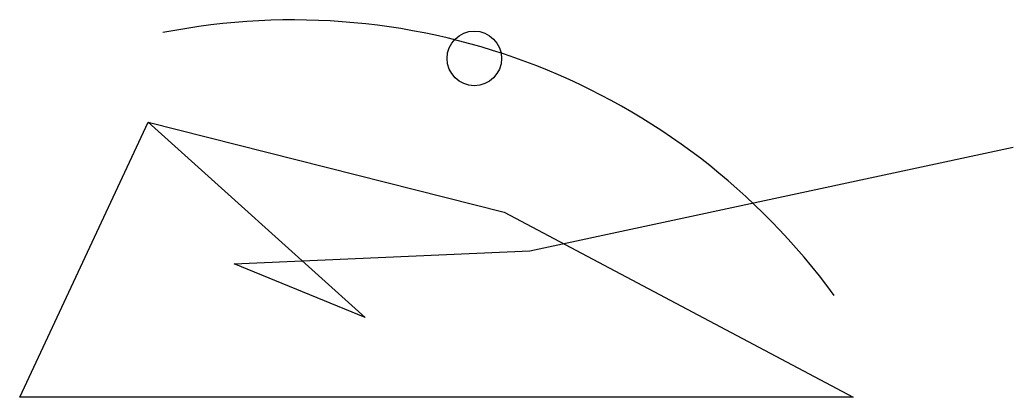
# Model space of a CAD drawing. Header units: millimetres. Extents: x 1071 to 4709, y 1301 to 2681.
import ezdxf

# ---------------------------------------------------------------- set-up
doc = ezdxf.new("R2010")
doc.units = ezdxf.units.MM

msp = doc.modelspace()

# ---------------------------------------------------------------- linework, layer by layer
msp.add_lwpolyline([(1541.5, 2306.2), (2844.3, 1977), (4123.4, 1301.1), (1071, 1301.1), (1541.5, 2306.2), (2335.5, 1592), (1856.2, 1788.9), (2938.4, 1836), (4708.6, 2215.1)])
msp.add_circle((2735.4, 2539.9), 100)
msp.add_arc((2070.6, 227), 2453.6, 36.1075, 101.1915)

doc.saveas('drawing.dxf')
